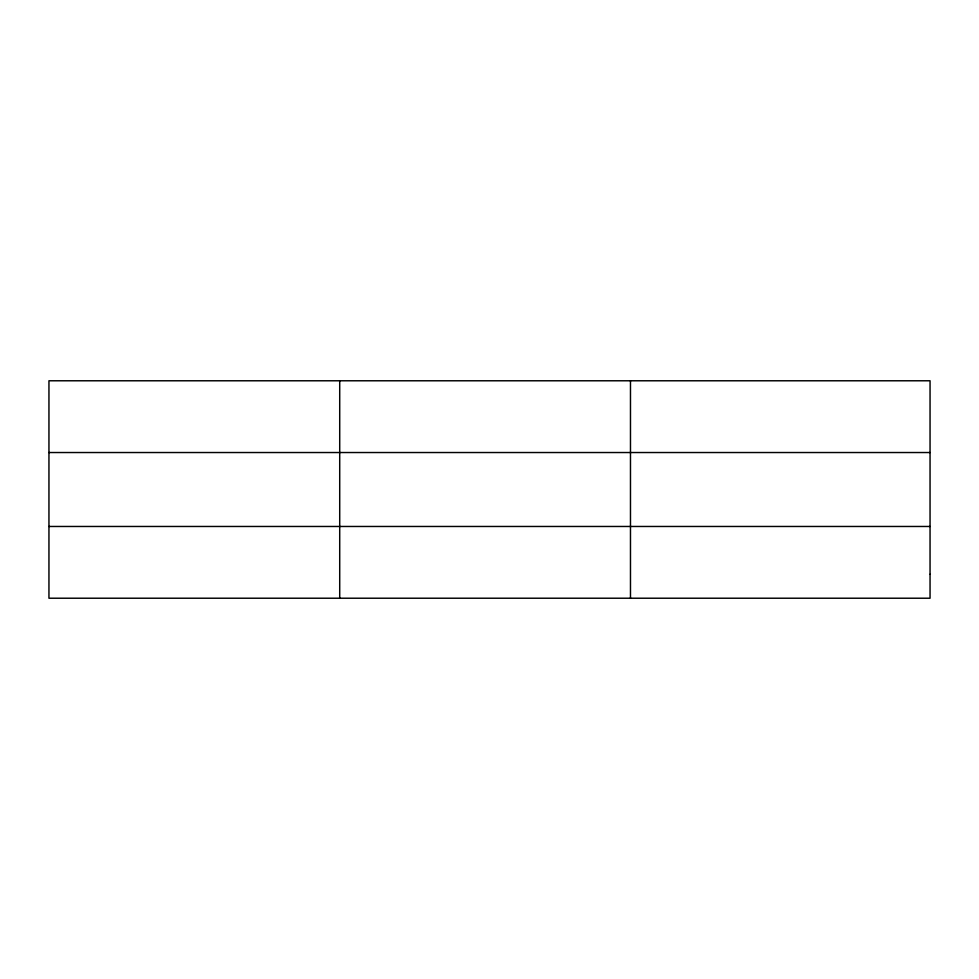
<?xml version="1.0" encoding="UTF-8"?>
<svg xmlns="http://www.w3.org/2000/svg" width="979" height="979" viewBox="0 0 979 979"><rect width="100%" height="100%" fill="white"/><g stroke="black" fill="none" stroke-linecap="round" stroke-linejoin="round"><path stroke-width="1.47" d="M339.713 598.218L339.713 380.782M630.476 598.218L630.476 380.782M48.95 452.531L930.05 452.531M48.95 526.469L930.05 526.469M930.05 574.306L930.05 598.218L48.95 598.218L48.95 380.782L930.05 380.782L930.05 574.306"/></g></svg>
